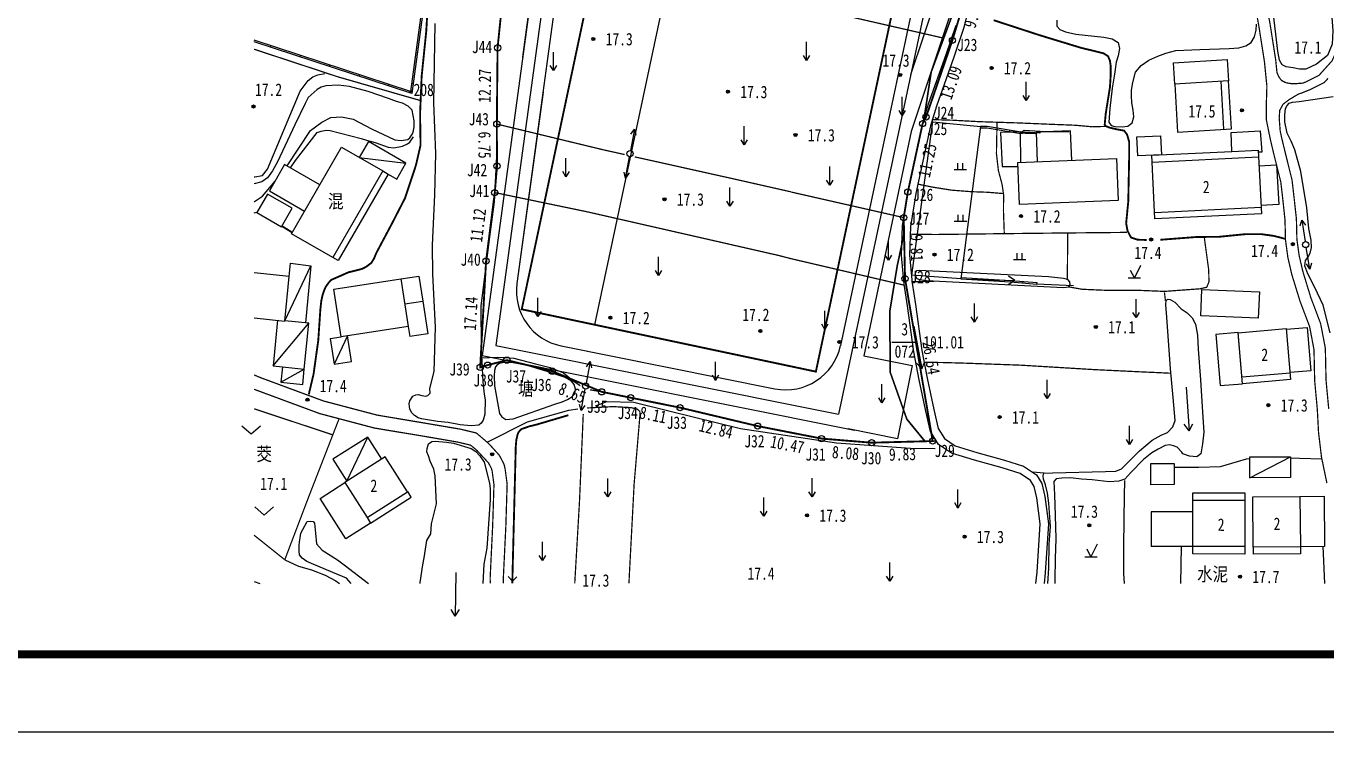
# Model space of a CAD drawing. Extents: x -21908402 to 2681150, y 103181 to 5079726.
# Drawn here: x 1464390 to 1481129, y 462887 to 471980 of the extents above; entities that cross this region are included whole.
import ezdxf
from ezdxf.enums import TextEntityAlignment as Align

# ---------------------------------------------------------------- set-up
doc = ezdxf.new("R2010")
doc.units = 0
doc.header["$LTSCALE"] = 1000
doc.linetypes.add('DOTE', pattern=[2.42, 2, -0.2, 0.02, -0.2])
for name, color, linetype in [('-图例', 7, 'Continuous'), ('222-框选面积', 6, 'Continuous'), ('DLJ', 5, 'Continuous'), ('JMD', 6, 'Continuous'), ('JZD', 1, 'Continuous'), ('JZP', 1, 'Continuous'), ('PUB_TITLE', 4, 'Continuous'), ('ZBTZ', 250, 'Continuous'), ('地形', 251, 'Continuous')]:
    doc.layers.add(name, color=color, linetype=linetype)
doc.styles.add('HZ', font='simhei.ttf', dxfattribs={"width": 0.8})
doc.styles.add('HZTXT', font='txt', dxfattribs={"width": 0.7, "height": 300, "bigfont": 'HZTXT'})
doc.styles.add('ROMANS', font='simsun.ttc', dxfattribs={"width": 0.8})
doc.linetypes.add('445', pattern='A,8,-0.5,[147,AAA.SHX,S=1,R=0,X=0,Y=0],-1.5', length=10)

# ---------------------------------------------------------------- blocks, each defined once
blk = doc.blocks.new('8310')
for radius in [0.25, 0.125]:
    blk.add_circle((0, 0), radius)
blk = doc.blocks.new('5123')
at = {"linetype": 'Continuous'}
for points in [[(4, 0), (0.5, 0)], [(3.09, 0.42), (4, 0), (3.09, -0.42)]]:
    blk.add_lwpolyline(points, dxfattribs=at)
blk = doc.blocks.new('513')
blk.add_circle((0, 0), 0.5)
blk = doc.blocks.new('9110')
for points in [[(0, 0), (0, 3)], [(0.5, 0.82), (0, 0), (-0.5, 0.82)]]:
    blk.add_lwpolyline(points)
blk = doc.blocks.new('6710')
at = {"linetype": 'Continuous'}
for points in [[(0, 0), (7, 0), (5.92, 0.69)], [(7, 0), (5.92, -0.69)]]:
    blk.add_lwpolyline(points, dxfattribs=at)
blk = doc.blocks.new('6311')
blk.add_lwpolyline([(-0.71, 0.71), (0, 0), (-0.71, -0.71)])
blk = doc.blocks.new('9130')
blk.add_lwpolyline([(1.5, 1.32), (0, 0), (-1.5, 1.32)])
blk = doc.blocks.new('9140')
at = {"linetype": 'Continuous'}
for points in [[(-1, 0), (1, 0)], [(1, 2), (0, 0), (-0.6, 1.2)]]:
    blk.add_lwpolyline(points, dxfattribs=at)
blk = doc.blocks.new('9120')
for p, q in [((-1, 0), (1, 0)), ((-0.4, 0), (-0.4, 1)), ((0.4, 0), (0.4, 1))]:
    blk.add_line(p, q)
blk = doc.blocks.new('5130')
blk.add_circle((0, 0), 0.5)
blk = doc.blocks.new('gc0000')
blk.add_point((0, 0))
blk = doc.blocks.new('1234')
at = {"layer": 'DLJ', "color": 250, "linetype": 'Continuous'}
blk.add_line((561247.61, 3365590.71, 17.38), (561251.73, 3365590.71, 17.38), dxfattribs=at)
at = {"layer": 'DLJ', "color": 250, "linetype": 'Continuous', "elevation": 17.38, "flags": 128}
blk.add_lwpolyline([(561185.56, 3365651.95), (561184.14, 3365638.1), (561184.02, 3365625.83), (561184.05, 3365619.08), (561183.68, 3365614.8), (561182.29, 3365603.77), (561181.34, 3365586.65), (561182.54, 3365587.02), (561185.63, 3365587.82), (561192.92, 3365586.05), (561200.91, 3365582.72), (561205.57, 3365581.77), (561213.52, 3365580.18), (561226.01, 3365577.2), (561236.28, 3365575.19), (561244.34, 3365574.53), (561252.9, 3365574.76), (561249.99, 3365578.34), (561247.31, 3365585.86), (561247.27, 3365595.71), (561248.43, 3365602.94), (561249.56, 3365608.27), (561249.51, 3365610.77), (561250.17, 3365614.89), (561252.54, 3365625.89), (561252.69, 3365626.16), (561253.93, 3365634.21), (561261.35, 3365654.26)], dxfattribs=at)
at = {"layer": 'DLJ', "color": 250, "linetype": 'Continuous', "elevation": 17.38}
for points in [[(561292.04, 3365687.7), (561279.81, 3365688.93), (561273.47, 3365688.69), (561268.71, 3365682.03), (561264.71, 3365671.89), (561261.35, 3365654.26), (561253.93, 3365634.21), (561252.69, 3365626.16), (561253.1, 3365626.95), (561257.35, 3365639.33), (561260.19, 3365648.8), (561267.92, 3365669.45), (561271.89, 3365680.87), (561273.79, 3365684.83), (561298.62, 3365679.32), (561302.98, 3365678.79), (561306.58, 3365678.33), (561309.56, 3365677.19), (561310.35, 3365680.43), (561301.81, 3365684.23)], [(561249.72, 3365600.96), (561249.56, 3365608.27), (561248.43, 3365602.94), (561247.27, 3365595.71), (561247.31, 3365585.86), (561249.99, 3365578.34), (561252.9, 3365574.76), (561254.17, 3365574.8)]]:
    blk.add_lwpolyline(points, close=True, dxfattribs=at)
at = {"layer": 'JMD', "color": 250, "linetype": 'Continuous'}
for p, q in [((561261.87, 3365625.42, 17.38), (561261.87, 3365625.17, 17.38)), ((561266.56, 3365624.82, 17.38), (561266.52, 3365624.57, 17.38)), ((561271.46, 3365624.63, 17.38), (561271.44, 3365624.38, 17.38)), ((561258.72, 3365600.9, 17.38), (561258.74, 3365601.15, 17.38)), ((561263.72, 3365600.6, 17.38), (561263.73, 3365600.85, 17.38)), ((561268.7, 3365600.25, 17.38), (561268.72, 3365600.5, 17.38)), ((561270.95, 3365600.05, 17.38), (561270.98, 3365600.3, 17.38))]:
    blk.add_line(p, q, dxfattribs=at)
at = {"layer": 'JMD', "color": 250, "linetype": 'Continuous', "elevation": 17.38, "flags": 128}
blk.add_lwpolyline([(561258.72, 3365600.9), (561250.84, 3365601.49), (561254.21, 3365626.17), (561261.87, 3365625.42)], close=True, dxfattribs=at)
for points in [[(561271.46, 3365624.63), (561268.9, 3365624.8), (561268.51, 3365624.54), (561268.08, 3365624.56), (561262.96, 3365625.43), (561261.87, 3365625.42)], [(561271.44, 3365624.38), (561268.97, 3365624.54), (561268.57, 3365624.29), (561268.06, 3365624.31), (561262.94, 3365625.18), (561261.87, 3365625.17)], [(561271.46, 3365624.63), (561276.15, 3365624.64)], [(561258.72, 3365600.9), (561266.69, 3365600.42), (561270.95, 3365600.05)], [(561258.74, 3365601.15), (561266.71, 3365600.67), (561270.98, 3365600.3)], [(561276.82, 3365599.8), (561270.95, 3365600.05)]]:
    blk.add_lwpolyline(points, dxfattribs=at)
at = {"layer": 'JMD', "color": 250, "linetype": '445', "elevation": 17.38, "flags": 128}
blk.add_lwpolyline([(561199.88, 3365580.46), (561201.75, 3365581.14), (561206.07, 3365581.06), (561211.93, 3365579.59), (561223.25, 3365576.83), (561238.7, 3365574.51), (561250.58, 3365573.63), (561254.58, 3365573.62)], dxfattribs=at)
at = {"layer": 'JZP', "color": 250, "linetype": 'Continuous'}
for centre in [(561184.14, 3365638.1, 17.38), (561257.35, 3365639.33, 17.38), (561184.02, 3365625.83, 17.38), (561252.54, 3365625.89, 17.38), (561253.1, 3365626.95, 17.38), (561184.05, 3365619.08, 17.38), (561183.68, 3365614.8, 17.38), (561250.17, 3365614.89, 17.38), (561249.51, 3365610.77, 17.38), (561182.29, 3365603.77, 17.38), (561249.72, 3365600.96, 17.38), (561185.63, 3365587.82, 17.38), (561181.34, 3365586.65, 17.38), (561182.54, 3365587.02, 17.38), (561192.92, 3365586.05, 17.38), (561200.91, 3365582.72, 17.38), (561205.57, 3365581.77, 17.38), (561213.52, 3365580.18, 17.38), (561226.01, 3365577.2, 17.38), (561236.28, 3365575.19, 17.38), (561244.34, 3365574.53, 17.38), (561254.17, 3365574.8, 17.38)]:
    blk.add_circle(centre, 0.5, dxfattribs=at)
at = {"layer": 'ZBTZ', "color": 250, "linetype": 'Continuous', "const_width": 0.1, "elevation": 17.38, "flags": 128}
blk.add_lwpolyline([(561253.1, 3365626.95), (561257.17, 3365638.73), (561260.19, 3365648.8), (561267.92, 3365669.45)], dxfattribs=at)
at = {"layer": '地形', "color": 250, "linetype": 'Continuous'}
for p, q in [((561147.61, 3365638.46, 17.38), (561147.54, 3365638.22, 17.38)), ((561147.61, 3365638.46, 17.38), (561147.54, 3365638.22, 17.38)), ((561152.37, 3365636.91, 17.38), (561152.29, 3365636.67, 17.38)), ((561152.37, 3365636.91, 17.38), (561152.29, 3365636.67, 17.38)), ((561170.98, 3365637.35, 17.38), (561171.23, 3365637.32, 17.38)), ((561170.98, 3365637.35, 17.38), (561171.23, 3365637.32, 17.38)), ((561157.12, 3365635.35, 17.38), (561157.04, 3365635.11, 17.38)), ((561157.12, 3365635.35, 17.38), (561157.04, 3365635.11, 17.38)), ((561161.87, 3365633.79, 17.38), (561161.79, 3365633.56, 17.38)), ((561161.87, 3365633.79, 17.38), (561161.79, 3365633.56, 17.38)), ((561166.62, 3365632.24, 17.38), (561166.55, 3365632, 17.38)), ((561166.62, 3365632.24, 17.38), (561166.55, 3365632, 17.38)), ((561170.3, 3365632.4, 17.38), (561170.55, 3365632.36, 17.38)), ((561170.3, 3365632.4, 17.38), (561170.55, 3365632.36, 17.38)), ((561166.51, 3365617.79, 17.38), (561158.48, 3365603.88, 17.38)), ((561165.66, 3365618.28, 17.38), (561166.51, 3365617.79, 17.38)), ((561158.48, 3365603.88, 17.38), (561157.62, 3365604.35, 17.38)), ((561163.71, 3365561.58, 17.38), (561170.25, 3365565.74, 17.38)), ((561170.25, 3365565.74, 17.38), (561169.67, 3365566.65, 17.38)), ((561163.13, 3365562.49, 17.38), (561163.71, 3365561.58, 17.38))]:
    blk.add_line(p, q, dxfattribs=at)
at = {"layer": '地形', "color": 250, "linetype": 'Continuous', "flags": 128}
for points, elevation in [([(561179.88, 3365577.22), (561178.1, 3365577.41), (561176.21, 3365577.78), (561174.48, 3365577.92), (561171.89, 3365578.39), (561171.37, 3365578.51), (561170.77, 3365578.91), (561170.32, 3365579.32), (561170.04, 3365579.92), (561169.91, 3365580.77), (561170.01, 3365581.27), (561170.5, 3365582.01), (561170.96, 3365582.26), (561171.37, 3365582.31), (561171.94, 3365582.13), (561171.94, 3365582.13), (561172.59, 3365582.02), (561172.93, 3365582.11), (561173.28, 3365582.48), (561173.26, 3365583.23), (561173.96, 3365585.98), (561174.14, 3365593.15), (561173.73, 3365601.68), (561173.73, 3365601.68), (561173.64, 3365606.32), (561174.05, 3365614.46), (561174.22, 3365621.09), (561173.9, 3365629.23), (561174.12, 3365642.04)], 17.38), ([(561185.25, 3365649.13), (561184.14, 3365638.1), (561184.06, 3365628.36), (561183.95, 3365620.61), (561183.61, 3365613.31), (561182.84, 3365607.66), (561181.47, 3365596.59), (561181.5, 3365589.72), (561181.78, 3365584.31), (561181.97, 3365582.32), (561182.15, 3365581.45), (561182.07, 3365579.13), (561181.8, 3365578.15), (561181.5, 3365577.65), (561181.11, 3365577.37), (561179.88, 3365577.22)], 17.38), ([(561318.26, 3365645.21), (561318.56, 3365640.84), (561318.46, 3365638.68), (561317.73, 3365636.85), (561315.94, 3365635.47), (561314.21, 3365634.68), (561313.2, 3365634.65), (561312.21, 3365634.87), (561311.07, 3365635.04), (561310.4, 3365635.39), (561310, 3365636.12), (561309.73, 3365637.55), (561308.91, 3365644.38)], 17.38), ([(561144.95, 3365705.1), (561176.31, 3365674.68), (561170.33, 3365630.76), (561144.95, 3365639.07)], 17.38), ([(561144.95, 3365705.1), (561176.31, 3365674.68), (561170.33, 3365630.76), (561144.95, 3365639.07)], 17.38), ([(561144.95, 3365704.75), (561176.04, 3365674.59), (561170.13, 3365631.09), (561144.95, 3365639.33)], 17.38), ([(561274.14, 3365642.58), (561274.15, 3365641.57), (561274.62, 3365641.04), (561275.57, 3365640.69), (561277.23, 3365640.33), (561281.72, 3365639.8), (561283.05, 3365639.55), (561284.05, 3365638.94), (561284.22, 3365637.97), (561284.05, 3365636.83), (561283.72, 3365635.77), (561283.41, 3365633.88), (561283.04, 3365631.59), (561282.69, 3365628.35), (561282.53, 3365626.14), (561282.91, 3365625.61), (561283.51, 3365625.42), (561284.65, 3365625.38), (561285.56, 3365625.5), (561286.3, 3365626.04), (561286.57, 3365627.02), (561286.46, 3365628.09), (561286.24, 3365629.23), (561286.18, 3365630.41), (561286.19, 3365631.29), (561286.36, 3365632.51), (561286.8, 3365634.17), (561287.75, 3365635.27), (561288.96, 3365636.12), (561290.42, 3365636.75), (561291.7, 3365637.27), (561293.32, 3365637.67), (561297.15, 3365637.85), (561301.88, 3365638), (561303.42, 3365638.13), (561304.57, 3365638.43), (561305.43, 3365638.96), (561305.96, 3365639.87), (561306.26, 3365640.93), (561306.28, 3365641.94)], 17.38), ([(561270.79, 3365551.88), (561270.99, 3365553.68), (561271.48, 3365561.44), (561270.91, 3365565.64), (561270.51, 3365567.48), (561269.93, 3365568.42), (561268.23, 3365569.56), (561265.38, 3365570.47), (561260.91, 3365571.7), (561257.2, 3365572.82), (561255.08, 3365574.26), (561253.82, 3365576.31), (561253.09, 3365579.61), (561251.98, 3365584.66), (561251.12, 3365589.17), (561250.1, 3365596.59), (561249.57, 3365600.03), (561249.13, 3365604.66), (561249.3, 3365609.45), (561250.17, 3365614.89), (561251.31, 3365620.11), (561252.54, 3365625.89), (561253.52, 3365629.11), (561256.36, 3365637.02), (561257.94, 3365641.77)], 17.38), ([(561259.58, 3365642.93), (561259.2, 3365641.4), (561257.6, 3365636.59), (561254.76, 3365628.7), (561253.81, 3365625.56), (561252.59, 3365619.83), (561251.45, 3365614.65), (561250.6, 3365609.33), (561250.44, 3365604.7), (561250.87, 3365600.19), (561251.4, 3365596.78), (561252.41, 3365589.38), (561253.26, 3365584.92), (561254.37, 3365579.89), (561255.05, 3365576.81), (561256.05, 3365575.19), (561257.77, 3365574.02), (561261.27, 3365572.96), (561265.75, 3365571.73), (561268.81, 3365570.75), (561270.89, 3365569.34), (561271.73, 3365567.98), (561272.2, 3365565.87), (561272.79, 3365561.49), (561272.29, 3365553.56), (561272.11, 3365551.88)], 17.38), ([(561293.13, 3365632.28), (561292.92, 3365635.71), (561301.57, 3365636.24), (561301.77, 3365632.81)], 17.38), ([(561144.95, 3365617.35), (561145.06, 3365617.31), (561146.33, 3365617.55), (561147.13, 3365618.55), (561152.38, 3365631.11), (561153.63, 3365632.86), (561154.39, 3365633.46), (561155.22, 3365633.74), (561156.34, 3365633.98)], 34.44), ([(561150.27, 3365619.1), (561154.05, 3365624.82), (561155.87, 3365626.16), (561157.32, 3365626.9), (561159.02, 3365626.99), (561160.92, 3365626.64), (561163.85, 3365625.08), (561167.59, 3365623.29), (561168.62, 3365623.2), (561169.68, 3365623.36), (561170.02, 3365623.62), (561170.46, 3365624.24), (561170.59, 3365624.76), (561170.69, 3365625.43), (561170.71, 3365626.35), (561170.37, 3365628.08), (561169.75, 3365628.69), (561168.82, 3365629.2), (561167.89, 3365629.46), (561166.6, 3365629.95), (561163.33, 3365631.08), (561160.29, 3365631.89), (561158.49, 3365632.08), (561156.5, 3365631.99), (561155.75, 3365631.78), (561155.12, 3365631.38), (561153.64, 3365630.13), (561153.17, 3365629.15), (561151.52, 3365625.7), (561148.74, 3365619.73), (561147.93, 3365618.3), (561147.12, 3365617.16), (561146.18, 3365616.52), (561144.95, 3365616.21), (561144.95, 3365616.21)], 17.38), ([(561301.77, 3365632.81), (561293.12, 3365632.28), (561293.59, 3365624.54), (561302.25, 3365625.07)], 17.38), ([(561301.05, 3365625), (561300.58, 3365632.74)], 17.38), ([(561302.25, 3365625.07), (561301.77, 3365632.81)], 17.38), ([(561318.17, 3365592.24), (561317.01, 3365596.65), (561315.69, 3365599.53), (561314.55, 3365601.7), (561314.05, 3365603.03), (561314.19, 3365603.84), (561314.54, 3365604.35), (561314.94, 3365605.02), (561315.16, 3365605.96), (561315.09, 3365607.13), (561314.73, 3365609.03), (561314.38, 3365612.34), (561313.42, 3365618.18), (561312.46, 3365621.67), (561311.85, 3365623.09), (561311.24, 3365624.37), (561310.83, 3365626.2), (561310.87, 3365627.29), (561310.96, 3365628.33), (561311.2, 3365628.82), (561311.52, 3365629.18), (561312.09, 3365629.33), (561313.18, 3365629.47), (561318.63, 3365630.28)], 17.38), ([(561150.83, 3365618.79), (561151.64, 3365619.99), (561155.11, 3365624.46), (561155.74, 3365624.69), (561156.56, 3365624.85), (561157.18, 3365624.82), (561162.18, 3365623.5), (561163.04, 3365623.22), (561164.43, 3365622.85), (561166.53, 3365622.1), (561167.42, 3365621.99), (561168.84, 3365622.26), (561169.63, 3365622.66), (561170.02, 3365622.94), (561170.61, 3365623.79)], 17.38), ([(561268.37, 3365619.65), (561268.31, 3365624.6), (561265.11, 3365624.48), (561265.38, 3365618.99), (561267.91, 3365618.99)], 17.38), ([(561276.54, 3365619.99), (561276.34, 3365624.74), (561270.81, 3365624.52), (561271, 3365619.76)], 17.38), ([(561302.32, 3365621.43), (561302.22, 3365624.45), (561306.9, 3365624.73), (561307.12, 3365621.33), (561306.6, 3365621.33)], 17.38), ([(561167.92, 3365616.97), (561169.39, 3365619.53), (561163.35, 3365623.01), (561161.88, 3365620.46)], 17.38), ([(561302.32, 3365621.43), (561306.58, 3365621.63)], 17.38), ([(561306.58, 3365621.63), (561307.07, 3365611.39)], 17.38), ([(561161.88, 3365620.46), (561169.39, 3365619.53)], 17.38), ([(561289.45, 3365620.81), (561302.32, 3365621.43)], 17.38), ([(561289.94, 3365610.57), (561289.45, 3365620.81)], 17.38), ([(561289.5, 3365619.71), (561306.63, 3365620.53)], 17.38), ([(561155.54, 3365616.07), (561149.87, 3365619.34), (561147.42, 3365615.09), (561153.09, 3365611.82)], 17.38), ([(561166.51, 3365617.79), (561167.92, 3365616.97)], 17.38), ([(561306.7, 3365619.11), (561309.52, 3365619.24), (561309.88, 3365612.86), (561307.01, 3365612.72)], 17.38), ([(561144.95, 3365613.33), (561145.04, 3365613.38), (561146.28, 3365614.23), (561148.32, 3365616.65)], 17.38), ([(561144.95, 3365611.55), (561145.32, 3365611.63)], 17.38), ([(561307.03, 3365612.39), (561289.9, 3365611.56)], 17.38), ([(561307.07, 3365611.39), (561289.94, 3365610.57)], 17.38), ([(561149.9, 3365594.16), (561154.06, 3365603.02)], 17.38), ([(561150.62, 3365601.31), (561150.83, 3365603.42)], 17.38), ([(561150.83, 3365603.42), (561154.06, 3365603.02), (561153.21, 3365593.83)], 17.38), ([(561144.95, 3365594.62), (561149.9, 3365594.12), (561150.62, 3365601.31), (561144.95, 3365601.88)], 17.38), ([(561168.59, 3365600.91), (561171.47, 3365601.35), (561172.12, 3365597.32)], 17.38), ([(561169.2, 3365596.88), (561172.12, 3365597.32), (561172.92, 3365592.06), (561170, 3365591.62)], 17.38), ([(561272.7, 3365551.88), (561272.84, 3365554.33), (561272.94, 3365558.18), (561273.13, 3365561.04), (561272.85, 3365564.81), (561272.66, 3365566.43), (561272.34, 3365567.76), (561271.99, 3365568.68), (561271.94, 3365569.22), (561272.08, 3365569.64), (561273.43, 3365569.7), (561281.99, 3365569.87), (561283.66, 3365569.92), (561284.55, 3365570.3), (561286.34, 3365572.1), (561287.47, 3365573.23), (561289.5, 3365574.92), (561290.94, 3365575.75), (561291.96, 3365576.16), (561292.83, 3365577.08), (561293.18, 3365578.09), (561292.88, 3365581.82), (561292.47, 3365586.42), (561291.85, 3365594.73), (561291.72, 3365596.71), (561291.73, 3365597.46), (561292.05, 3365597.64), (561292.41, 3365597.58), (561293.13, 3365597.13), (561294.16, 3365596.08), (561295.11, 3365595.44), (561295.91, 3365594.65), (561296.49, 3365593.6), (561296.81, 3365591.83), (561296.91, 3365589.61), (561297.26, 3365584.67), (561297.6, 3365579.44), (561297.82, 3365576.21), (561297.59, 3365574.34), (561297.33, 3365572.73), (561296.7, 3365572.27), (561295.48, 3365572.34), (561294.42, 3365572.72), (561294.26, 3365572.98), (561293.51, 3365573.79), (561292.94, 3365574.04), (561292.3, 3365574.18), (561291.57, 3365574.06), (561290.47, 3365573.5), (561289.42, 3365572.89), (561288.1, 3365571.81), (561286.07, 3365569.73), (561285.12, 3365568.68), (561284.13, 3365568.33), (561282.57, 3365568.25), (561279.82, 3365568.57), (561278.13, 3365568.64), (561276.36, 3365568.85), (561274.93, 3365568.84), (561274.07, 3365568.7), (561273.67, 3365568.29), (561273.75, 3365566.13), (561273.91, 3365562.8), (561273.97, 3365559.08), (561273.9, 3365555.83), (561273.83, 3365552.48), (561273.85, 3365551.88)], 17.38), ([(561148.74, 3365594.24), (561148.02, 3365586.88), (561153.02, 3365586.39), (561153.75, 3365593.78), (561149.9, 3365594.16)], 17.38), ([(561148.02, 3365586.88), (561153.75, 3365593.78)], 17.38), ([(561169.75, 3365593.24), (561170, 3365591.62)], 17.38), ([(561304.06, 3365584.03), (561303.36, 3365592.22), (561311.08, 3365592.89), (561311.78, 3365584.7)], 17.38), ([(561311.08, 3365592.81), (561314.42, 3365593.1), (561315.02, 3365586.1), (561311.68, 3365585.82)], 17.38), ([(561157.19, 3365591.33), (561157.82, 3365587.19), (561160.63, 3365587.62), (561160, 3365591.76)], 17.38), ([(561157.19, 3365591.33), (561158.95, 3365591.6)], 17.38), ([(561160, 3365591.76), (561157.82, 3365587.19)], 17.38), ([(561181.66, 3365588.19), (561184.08, 3365588.3), (561185.4, 3365588.26), (561186.74, 3365588.15), (561190.26, 3365587.21), (561191.55, 3365586.91), (561192.58, 3365586.63), (561193.68, 3365586.23), (561194.73, 3365585.76), (561196.25, 3365584.54), (561197.27, 3365583.85), (561197.45, 3365583.76)], 34.8), ([(561149.5, 3365586.73), (561149.26, 3365584.26), (561152.78, 3365583.91), (561153.02, 3365586.39)], 17.38), ([(561149.26, 3365584.26), (561153.02, 3365586.39)], 17.38), ([(561303.97, 3365585.12), (561311.69, 3365585.78)], 17.38), ([(561311.78, 3365584.69), (561311.78, 3365584.69), (561304.06, 3365584.03)], 17.38), ([(561182.48, 3365574.64), (561188.95, 3365577.91), (561195.63, 3365579.79), (561197.07, 3365579.96)], 34.71), ([(561165.5, 3365571.87), (561163.24, 3365575.43), (561157.64, 3365571.86), (561159.9, 3365568.31)], 17.38), ([(561159.9, 3365568.31), (561163.24, 3365575.43)], 17.38), ([(561171.67, 3365551.88), (561171.7, 3365552.01), (561172.12, 3365554.88), (561172.3, 3365555.99), (561172.75, 3365558.79), (561173.41, 3365559.84), (561173.5, 3365561.47), (561174.29, 3365564.67), (561174.11, 3365569.19), (561173.86, 3365570.25), (561173.28, 3365571.55), (561173, 3365572.4), (561172.77, 3365573.07), (561172.8, 3365573.6), (561173.03, 3365574.32), (561173.56, 3365574.74), (561174.12, 3365574.76), (561175.91, 3365574.61), (561177.06, 3365574.43), (561179.91, 3365573.6), (561180.65, 3365573.11), (561181.31, 3365572.43), (561181.99, 3365571.39), (561182.86, 3365568.01), (561182.97, 3365567.12), (561182.97, 3365565.4), (561182.41, 3365557.55), (561181.94, 3365554.97), (561181.77, 3365551.88)], 17.38), ([(561293.03, 3365570.58), (561297.01, 3365570.61), (561300.47, 3365570.69), (561303.24, 3365571.49), (561304.67, 3365571.91), (561305.21, 3365571.99)], 17.38), ([(561305.22, 3365568.89), (561311.76, 3365572.26)], 17.38), ([(561311.76, 3365572.07), (561313.2, 3365572.05), (561316.81, 3365571.92)], 17.38), ([(561270.22, 3365569.85), (561272.12, 3365569.67)], 17.38), ([(561163.71, 3365561.58), (561159.73, 3365559.04), (561155.57, 3365565.52), (561159.57, 3365568.1)], 17.38), ([(561285.02, 3365568.45), (561284.98, 3365565.91), (561284.93, 3365562.24), (561284.9, 3365557.77), (561284.87, 3365553.45), (561284.97, 3365551.88)], 17.38), ([(561296.04, 3365556.61), (561296.05, 3365566.46)], 17.38), ([(561296.04, 3365565.26), (561304.4, 3365565.25)], 17.38), ([(561296.05, 3365566.46), (561304.41, 3365566.45)], 17.38), ([(561304.41, 3365566.45), (561304.4, 3365556.6)], 17.38), ([(561313.28, 3365565.88), (561317.16, 3365565.91), (561317.22, 3365557.79), (561313.35, 3365557.76)], 17.38), ([(561284.95, 3365563.42), (561284.9, 3365563.42)], 17.38), ([(561296.04, 3365563.41), (561289.34, 3365563.41)], 17.38), ([(561289.34, 3365563.41), (561289.34, 3365557.81)], 17.38), ([(561160.56, 3365551.88), (561159.8, 3365552.72), (561157.6, 3365553.61), (561154.21, 3365555.08), (561153.45, 3365555.42), (561152.67, 3365555.94), (561152.24, 3365556.45), (561152.2, 3365557.05), (561152.21, 3365557.91), (561152.24, 3365558.58), (561152.35, 3365559.23), (561152.48, 3365559.95), (561152.8, 3365560.54), (561153.51, 3365561.86), (561154.04, 3365561.92), (561154.47, 3365561.82), (561154.69, 3365561.58), (561154.81, 3365559.94), (561155, 3365558.23), (561155.92, 3365557.21), (561158.38, 3365555.69), (561159.47, 3365554.89), (561163.34, 3365551.88)], 17.38), ([(561304.4, 3365557.8), (561289.34, 3365557.81)], 17.38), ([(561294.09, 3365551.88), (561294.21, 3365557.81)], 17.38), ([(561304.4, 3365556.6), (561296.04, 3365556.61)], 17.38), ([(561313.35, 3365557.76), (561313.36, 3365556.64), (561305.79, 3365556.58), (561305.78, 3365557.7)], 17.38), ([(561316.97, 3365557.88), (561317.23, 3365551.88)], 17.38), ([(561149.89, 3365555.68), (561152.11, 3365554.67), (561154.19, 3365554.07), (561156.41, 3365553.21), (561158.09, 3365552.29), (561158.7, 3365551.88)], 17.38), ([(561144.95, 3365552.18), (561145.88, 3365551.88)], 17.38)]:
    blk.add_lwpolyline(points, dxfattribs=dict(at, elevation=elevation))
for points, const_width, elevation in [([(561319.79, 3365643.59), (561319.66, 3365641.34), (561319.2, 3365637.67), (561318.44, 3365636), (561316.33, 3365633.66), (561314.29, 3365632.64), (561313.74, 3365632.42), (561312.66, 3365632.34), (561311.82, 3365632.35), (561311.07, 3365632.47)], 0.2, 17.38), ([(561263.99, 3365642.55), (561271.47, 3365640.11), (561278, 3365638.12), (561281.68, 3365637.22), (561282.4, 3365636.74), (561282.7, 3365636.03), (561282.82, 3365635.17), (561282.82, 3365633.69), (561282.7, 3365631.77), (561282.01, 3365627.43), (561281.86, 3365625.75), (561282.01, 3365625.51), (561282.69, 3365625.24), (561283.77, 3365624.99), (561284.97, 3365624.77), (561285.45, 3365624.16), (561285.8, 3365622.96), (561285.8, 3365620.83), (561285.65, 3365613.37), (561285.31, 3365609.86), (561285.53, 3365608.64), (561286.09, 3365607.56), (561287.15, 3365607.21), (561288.6, 3365607.17)], 0.3, 17.38), ([(561317.62, 3365568.01), (561316.75, 3365572.19), (561316.27, 3365576.21), (561316.08, 3365579.85), (561315.65, 3365584.49), (561315.54, 3365589.52), (561314.84, 3365593.21), (561313.3, 3365597.29), (561311.96, 3365601.64), (561311.34, 3365604.34), (561310.96, 3365607.13), (561310.87, 3365610.43), (561310.54, 3365613.56), (561310.2, 3365616.48), (561309.09, 3365620.94), (561308.52, 3365623.33), (561307.89, 3365626.43), (561307.87, 3365629.03), (561307.96, 3365631.94), (561307.56, 3365635.91), (561306.66, 3365641.64), (561305.8, 3365646.38)], 0.2, 17.38), ([(561311.07, 3365632.47), (561310.32, 3365632.84), (561309.89, 3365633.42), (561309.58, 3365634.12), (561309.38, 3365636.14), (561308.47, 3365641.95), (561307.58, 3365646.85), (561306.38, 3365650.33), (561304.41, 3365653.29), (561301.74, 3365655.93), (561299.84, 3365657.49), (561298.32, 3365658.6)], 0.2, 17.38), ([(561153.75, 3365582.3), (561154.52, 3365585.55), (561155.28, 3365590.99), (561155.62, 3365596.01), (561155.78, 3365597.44), (561155.98, 3365598.31), (561156.23, 3365599.05), (561156.48, 3365599.62), (561156.97, 3365600.31), (561157.41, 3365600.76), (561160.16, 3365601.97), (561161.58, 3365602.31), (561162.43, 3365602.56), (561163.05, 3365602.89), (561163.81, 3365603.46), (561164.25, 3365604.17), (561164.6, 3365605.03), (561167.21, 3365609.94), (561169.25, 3365613.92), (561171, 3365619.2), (561171.74, 3365622.41), (561171.67, 3365627.55), (561171.92, 3365633.52), (561172.66, 3365640.76), (561173.03, 3365647.09)], 0.3, 17.38), ([(561231.84, 3365645.18), (561255.95, 3365639.66)], 0.2, 34.78), ([(561171.75, 3365629.61), (561158.45, 3365633.43), (561144.95, 3365637.88)], 0.2, 34.76), ([(561317.82, 3365633.21), (561317.2, 3365632.52), (561314.87, 3365631.36), (561313.48, 3365630.8), (561313.06, 3365630.67), (561311.59, 3365629.8), (561310.57, 3365629.03), (561310.03, 3365628.05), (561309.94, 3365626.81), (561310.1, 3365624.74), (561310.31, 3365623.72), (561310.88, 3365621.37), (561312.01, 3365616.81), (561312.36, 3365613.76), (561312.71, 3365610.56), (561312.79, 3365607.28), (561313.15, 3365604.67), (561313.74, 3365602.12), (561315.03, 3365597.89), (561316.61, 3365593.7), (561317.37, 3365589.72), (561317.48, 3365584.59), (561317.91, 3365579.98)], 0.2, 17.38), ([(561184.02, 3365625.83), (561201.35, 3365621.64), (561204.6, 3365620.92)], 0.2, 34.8), ([(561254.11, 3365626.55), (561257.38, 3365626.45), (561261.77, 3365626.21), (561267.78, 3365626.02), (561273.03, 3365625.8), (561277.13, 3365625.64), (561279.89, 3365625.39), (561282.14, 3365625.46)], 0.2, 34.65), ([(561264.53, 3365626.12), (561264.43, 3365621.1), (561264.74, 3365618.37), (561265.35, 3365616.07), (561265.59, 3365614.38), (561265.56, 3365611.93), (561265.69, 3365608.26)], 0.2, 34.81), ([(561270.81, 3365624.35), (561268.31, 3365624.43)], 0.3, 17.38), ([(561206.22, 3365620.55), (561222.15, 3365617), (561231.43, 3365614.9)], 0.2, 34.8), ([(561251.79, 3365616.16), (561254.01, 3365615.7), (561257.2, 3365615.19), (561260.45, 3365614.94), (561263.02, 3365614.85), (561265.52, 3365614.64)], 0.2, 34.49), ([(561231.28, 3365604.18), (561229.35, 3365604.68), (561198.67, 3365611.68), (561183.68, 3365614.8)], 0.2, 34.8), ([(561231.43, 3365614.88), (561249.51, 3365610.77)], 0.2, 34.8), ([(561149.42, 3365609.41), (561151.09, 3365608.37)], 0.3, 17.38), ([(561285.46, 3365608.39), (561273.13, 3365608.27), (561263.53, 3365608.16), (561254.58, 3365608.05), (561250.56, 3365608.1)], 0.2, 34.81), ([(561275.91, 3365608.23), (561275.84, 3365601.05), (561275.71, 3365600.77)], 0.2, 34.61), ([(561276.04, 3365599.62), (561278.23, 3365599.23), (561281.72, 3365599.08), (561287.52, 3365599.05), (561291.49, 3365598.89), (561297.22, 3365599.31), (561298.29, 3365599.56), (561298.64, 3365600.46), (561298.59, 3365602.39), (561297.9, 3365607.47)], 0.2, 34.69), ([(561290.82, 3365607.2), (561296.67, 3365607.65), (561300.24, 3365607.68), (561304.48, 3365608.1), (561307.03, 3365608.11), (561309.05, 3365607.83), (561311, 3365607.33)], 0.3, 17.38), ([(561249.59, 3365599.89), (561231.28, 3365604.18)], 0.2, 34.8), ([(561254.91, 3365600.54), (561250.84, 3365600.45)], 0.2, 34.89), ([(561291.47, 3365598.74), (561291.63, 3365597.38)], 0.2, 35.01), ([(561252.78, 3365587.48), (561255.61, 3365587.44), (561259.19, 3365587.34), (561268.37, 3365587.01), (561280.09, 3365586.3), (561287.55, 3365585.94), (561290.9, 3365585.79), (561292.53, 3365585.71)], 0.2, 34.81), ([(561144.95, 3365585.44), (561145.99, 3365585), (561156.14, 3365581.24), (561164.75, 3365578.97), (561172.73, 3365577.63), (561178.19, 3365576.7), (561180.73, 3365576.09), (561182.7, 3365574.4)], 0.2, 17.38), ([(561180.74, 3365573.37), (561179.77, 3365574.14), (561177.76, 3365574.62), (561172.38, 3365575.55), (561164.31, 3365576.89), (561155.5, 3365579.22), (561145.22, 3365583.03), (561144.95, 3365583.14)], 0.2, 17.38), ([(561199.01, 3365583.06), (561199.06, 3365583.04), (561200.91, 3365582.72), (561205.57, 3365581.77), (561213.52, 3365580.18), (561226.01, 3365577.2), (561230.91, 3365576.24)], 0.2, 34.8), ([(561157.62, 3365575.79), (561144.95, 3365579.99)], 0.2, 34.78), ([(561198.56, 3365580.12), (561202.74, 3365580.34), (561205.59, 3365580.18), (561206.6, 3365579.95), (561207.03, 3365579.58), (561207.07, 3365579.13), (561206.12, 3365567.91), (561205.28, 3365551.88)], 0.2, 34.71), ([(561158.63, 3365578.39), (561153.77, 3365565.89), (561149.89, 3365555.68)], 0.2, 34.78), ([(561195.54, 3365578.96), (561190.43, 3365577.45), (561189.27, 3365577.17), (561188.6, 3365576.94), (561187.95, 3365576.71), (561187.51, 3365576.21), (561187.36, 3365575.85), (561187.16, 3365574.97), (561187.07, 3365573.96), (561186.96, 3365569.55), (561186.66, 3365557.86), (561186.51, 3365551.88)], 0.3, 17.38), ([(561196.56, 3365551.88), (561197.33, 3365565.15), (561197.93, 3365579.15)], 0.2, 34.66), ([(561230.91, 3365576.24), (561236.28, 3365575.19), (561244.34, 3365574.53), (561254.74, 3365574.81)], 0.2, 34.8), ([(561182.96, 3365551.88), (561182.95, 3365552.86), (561183.35, 3365561.15), (561183.56, 3365567.77), (561183.27, 3365569.93), (561183.16, 3365570.36), (561182.68, 3365571.28), (561180.74, 3365573.37)], 0.2, 17.38), ([(561182.7, 3365574.4), (561184.42, 3365572.51), (561185.15, 3365571.13), (561185.35, 3365570.34), (561185.68, 3365567.88), (561185.47, 3365561.07), (561185.07, 3365552.79), (561185.06, 3365551.88)], 0.2, 17.38), ([(561144.95, 3365559.64), (561149.89, 3365555.68)], 0.2, 34.78)]:
    blk.add_lwpolyline(points, dxfattribs=dict(at, const_width=const_width, elevation=elevation))
at = {"layer": '地形', "color": 250, "linetype": 'Continuous', "const_width": 0.2, "elevation": 34.47, "flags": 128}
blk.add_lwpolyline([(561170.03, 3365631.09, 1), (561170.23, 3365631.09, 1)], format="xyb", close=True, dxfattribs=at)
at = {"layer": '地形', "color": 250, "linetype": 'Continuous', "elevation": 17.38, "flags": 128}
for points in [[(561287.17, 3365620.7), (561287.03, 3365623.77), (561290.84, 3365623.96), (561290.99, 3365620.88)], [(561157.62, 3365604.35), (561150.98, 3365608.18), (561159.02, 3365622.11), (561165.66, 3365618.28)], [(561268.16, 3365612.89), (561267.88, 3365619.63), (561283.74, 3365620.28), (561284.02, 3365613.54)], [(561149.36, 3365609.31), (561151.08, 3365612.29), (561147.12, 3365614.57), (561145.4, 3365611.59)], [(561168.59, 3365600.91), (561169.75, 3365593.24), (561158.95, 3365591.6), (561157.79, 3365599.27)], [(561272.83, 3365601.25), (561251.98, 3365602.26), (561251.59, 3365602.21), (561251.35, 3365601.83), (561251.4, 3365601.33), (561251.63, 3365600.94), (561252.07, 3365600.8), (561253.18, 3365600.63), (561275.25, 3365599.53), (561276.08, 3365599.62), (561276.29, 3365599.93), (561276.27, 3365600.42), (561275.92, 3365600.82), (561275.24, 3365600.96)], [(561306.76, 3365598.82), (561306.58, 3365594.58), (561297.32, 3365594.98), (561297.51, 3365599.22)], [(561303.36, 3365592.25), (561299.75, 3365591.94), (561300.45, 3365583.72), (561304.06, 3365584.03)], [(561189.19, 3365586.9), (561186.36, 3365587.42), (561185.4, 3365587.46), (561184.95, 3365587.37), (561184.46, 3365587.26), (561184.01, 3365587.02), (561183.81, 3365586.74), (561183.63, 3365586.14), (561183.6, 3365585.27), (561183.67, 3365583.71), (561184.45, 3365579.24), (561184.81, 3365578.7), (561185.47, 3365578.29), (561186.67, 3365578.37), (561193.38, 3365580.75), (561194.54, 3365581.12), (561195.41, 3365581.47), (561196.11, 3365581.91), (561196.57, 3365582.41), (561196.7, 3365583.15), (561196.45, 3365583.88), (561196.02, 3365584.41), (561195.02, 3365585), (561192.13, 3365585.98), (561190.65, 3365586.4)], [(561166.06, 3365572.23), (561159.57, 3365568.1), (561163.13, 3365562.49), (561169.63, 3365566.63)], [(561311.76, 3365572.26), (561311.77, 3365568.9), (561305.22, 3365568.89), (561305.21, 3365572.24)], [(561289.28, 3365567.77), (561289.26, 3365571.18), (561293.03, 3365571.2), (561293.05, 3365567.79)], [(561305.77, 3365557.7), (561305.71, 3365565.82), (561313.28, 3365565.88), (561313.35, 3365557.76)]]:
    blk.add_lwpolyline(points, close=True, dxfattribs=at)
at = {"layer": '地形', "color": 250, "linetype": 'Continuous'}
blk.add_point((561170.13, 3365631.09, 17.38), dxfattribs=at)
at = {"layer": 'JZD', "color": 250, "linetype": 'Continuous'}
for p in [(561257.35, 3365639.33, 17.38), (561184.14, 3365638.1, 17.38), (561184.02, 3365625.83, 17.38), (561252.54, 3365625.89, 17.38), (561253.1, 3365626.95, 17.38), (561184.05, 3365619.08, 17.38), (561183.68, 3365614.8, 17.38), (561250.17, 3365614.89, 17.38), (561249.51, 3365610.77, 17.38), (561182.29, 3365603.77, 17.38), (561249.72, 3365600.96, 17.38), (561181.34, 3365586.65, 17.38), (561182.54, 3365587.02, 17.38), (561185.63, 3365587.82, 17.38), (561192.92, 3365586.05, 17.38), (561200.91, 3365582.72, 17.38), (561205.57, 3365581.77, 17.38), (561213.52, 3365580.18, 17.38), (561226.01, 3365577.2, 17.38), (561236.28, 3365575.19, 17.38), (561244.34, 3365574.53, 17.38), (561254.17, 3365574.8, 17.38)]:
    blk.add_blockref('gc0000', p, dxfattribs=at)
at = {"layer": '地形', "color": 250, "linetype": 'Continuous'}
for name, p in [('8310', (561199.55, 3365639.54, 17.38)), ('9110', (561233.86, 3365636.05, 17.38)), ('9110', (561193.12, 3365634.43, 17.38)), ('8310', (561263.65, 3365634.87, 17.38)), ('8310', (561248.94, 3365633.73, 17.38)), ('9110', (561269.22, 3365629.61, 17.38)), ('8310', (561221.22, 3365631.04, 17.38)), ('9110', (561249.26, 3365627.22, 17.38)), ('8310', (561144.85, 3365628.66, 17.38)), ('8310', (561303.94, 3365628.03, 17.38)), ('9110', (561223.82, 3365622.48, 17.38)), ('8310', (561232.09, 3365624.07, 17.38)), ('513', (561205.46, 3365621.07, 17.38)), ('9110', (561195.15, 3365617.35, 17.38)), ('9120', (561258.61, 3365618.53, 17.38)), ('9110', (561237.59, 3365616, 17.38)), ('9110', (561221.54, 3365612.62, 17.38)), ('8310', (561211.01, 3365613.72, 17.38)), ('9120', (561258.65, 3365610.19, 17.38)), ('8310', (561268.4, 3365611.01, 17.38)), ('9110', (561247.04, 3365603.92, 17.38)), ('8310', (561289.34, 3365607.24, 17.38)), ('5130', (561314.21, 3365606.43, 17.38)), ('513', (561314.21, 3365606.43, 17.38)), ('8310', (561254.46, 3365604.82, 17.38)), ('9120', (561268.18, 3365604.02, 17.38)), ('8310', (561312.13, 3365606.49, 17.38)), ('9110', (561210.04, 3365601.44, 17.38)), ('9140', (561286.63, 3365601.07, 17.38)), ('9110', (561190.64, 3365594.85, 17.38)), ('9110', (561260.89, 3365593.96, 17.38)), ('9110', (561286.91, 3365594.66, 17.38)), ('8310', (561202.29, 3365594.65, 17.38)), ('9110', (561236.82, 3365592.78, 17.38)), ('8310', (561226.44, 3365592.5, 17.38)), ('8310', (561280.43, 3365593.16, 17.38)), ('8310', (561239.16, 3365590.74, 17.38)), ('9110', (561219.22, 3365584.56, 17.38)), ('513', (561198.31, 3365583.64, 17.38)), ('9110', (561245.98, 3365580.94, 17.38)), ('9110', (561272.6, 3365581.64, 17.38)), ('8310', (561153.55, 3365581.45, 17.38)), ('8310', (561308.19, 3365580.57, 17.38)), ('8310', (561264.95, 3365578.65, 17.38)), ('9130', (561144.47, 3365575.88, 17.38)), ('9110', (561285.84, 3365574.23, 17.38)), ('8310', (561183.27, 3365572.67, 17.38)), ('9110', (561201.87, 3365565.79, 17.38)), ('9110', (561234.75, 3365565.82, 17.38)), ('9110', (561226.97, 3365562.69, 17.38)), ('9110', (561258.22, 3365564.01, 17.38)), ('9130', (561146.55, 3365562.86, 17.38)), ('8310', (561233.95, 3365562.83, 17.38)), ('8310', (561279.38, 3365561.24, 17.38)), ('8310', (561259.31, 3365559.39, 17.38)), ('9110', (561191.35, 3365555.56, 17.38)), ('9140', (561279.64, 3365556.17, 17.38)), ('9110', (561247.25, 3365552.23, 17.38)), ('8310', (561303.64, 3365552.96, 17.38))]:
    blk.add_blockref(name, p, dxfattribs=at)
for name, p, rotation in [('5123', (561205.46, 3365621.07, 17.38), 79.97133100002713), ('5123', (561205.46, 3365621.07, 17.38), 259.821810617107), ('5123', (561314.21, 3365606.43, 17.38), 98.81952807850364), ('5123', (561314.21, 3365606.43, 17.38), 279.5638011390749), ('6710', (561260.41, 3365600.88, 17.38), 357.8772729175791), ('6710', (561251.12, 3365593.3, 17.38), 280.7430425194793), ('5123', (561198.31, 3365583.64, 17.38), 79.821810617107), ('5123', (561198.31, 3365583.64, 17.38), 259.7899190335748), ('6710', (561294.96, 3365583.45, 17.38), 273.8245660568027), ('6710', (561177.4, 3365553.61, 17.38), 269.453179560552), ('6311', (561186.52, 3365552.24, 17.38), 269.1463847403443)]:
    blk.add_blockref(name, p, dxfattribs=dict(at, rotation=rotation))
at = {"layer": 'DLJ', "color": 250, "linetype": 'Continuous', "style": 'HZ', "width": 0.8}
blk.add_text('3', height=2, dxfattribs=at).set_placement((561249.67, 3365591.21, 17.38), align=Align.BOTTOM_CENTER)
blk.add_text('072', height=2, dxfattribs=at).set_placement((561249.67, 3365590.21, 17.38), align=Align.TOP_CENTER)
blk.add_text('101.01', height=2, dxfattribs=at).set_placement((561252.67, 3365590.71, 17.38), align=Align.MIDDLE_LEFT)
at = {"layer": 'JZD', "color": 250, "linetype": 'Continuous', "style": 'HZ', "width": 0.8}
for s, rotation, p in [('9.88', 73.306, (561260.69, 3365643.49, 17.38)), ('12.27', 89.4535, (561182.08, 3365631.99, 17.38)), ('13.09', 71.0527, (561257.12, 3365632.49, 17.38)), ('6.75', 270.2103, (561182.04, 3365622.45, 17.38)), ('11.25', 77.8149, (561253.31, 3365619.97, 17.38)), ('11.12', 82.8041, (561181, 3365609.54, 17.38)), ('9.81', 271.2379, (561251.61, 3365605.91, 17.38)), ('17.14', 86.8198, (561179.82, 3365595.32, 17.38)), ('26.54', 279.655, (561253.92, 3365588.21, 17.38)), ('8.65', 337.3944, (561196.15, 3365582.54, 17.38)), ('8.11', 348.6514, (561209.16, 3365579.01, 17.38)), ('12.84', 346.596, (561219.3, 3365576.74, 17.38)), ('10.47', 348.9245, (561230.77, 3365574.23, 17.38)), ('8.08', 355.3134, (561240.15, 3365572.87, 17.38)), ('9.83', 1.5622, (561249.31, 3365572.66, 17.38))]:
    blk.add_text(s, height=2, rotation=rotation, dxfattribs=at).set_placement(p, align=Align.MIDDLE)
at = {"layer": 'JZP', "color": 250, "linetype": 'Continuous', "style": 'HZ', "width": 0.8}
for s, p in [('J44', (561181.64, 3365638.24, 17.38)), ('J23', (561259.73, 3365638.57, 17.38)), ('J24', (561255.99, 3365627.62, 17.38)), ('J43', (561181.12, 3365626.61, 17.38)), ('J25', (561254.89, 3365625.04, 17.38)), ('J42', (561180.84, 3365618.42, 17.38)), ('J41', (561181.2, 3365615.06, 17.38)), ('J26', (561252.63, 3365614.43, 17.38)), ('J27', (561252, 3365610.6, 17.38)), ('J40', (561179.8, 3365604, 17.38)), ('J28', (561252.21, 3365601.19, 17.38)), ('J39', (561178.01, 3365586.33, 17.38)), ('J37', (561187.09, 3365585.2, 17.38)), ('J38', (561181.88, 3365584.57, 17.38)), ('J36', (561191.19, 3365583.83, 17.38)), ('J35', (561200.17, 3365580.33, 17.38)), ('J34', (561205.08, 3365579.32, 17.38)), ('J33', (561212.99, 3365577.74, 17.38)), ('J32', (561225.48, 3365574.76, 17.38)), ('J31', (561235.32, 3365572.63, 17.38)), ('J29', (561256.1, 3365573.21, 17.38)), ('J30', (561244.27, 3365572.03, 17.38))]:
    blk.add_text(s, height=2, dxfattribs=at).set_placement(p, align=Align.MIDDLE)
at = {"layer": '地形', "color": 250, "linetype": 'Continuous', "style": 'ROMANS', "width": 0.8}
for s, p in [('17.3', (561201.54, 3365638.51, 17.38)), ('17.1', (561312.39, 3365637.18, 17.38)), ('17.3', (561246.09, 3365635.07, 17.38)), ('17.2', (561265.64, 3365633.84, 17.38)), ('17.2', (561145.1, 3365630.37, 17.38)), ('17.3', (561223.21, 3365630.01, 17.38)), ('17.5', (561295.33, 3365626.89, 17.38)), ('17.3', (561234.08, 3365623.04, 17.38)), ('2', (561297.65, 3365614.71, 17.38)), ('17.3', (561213, 3365612.7, 17.38)), ('17.2', (561270.39, 3365609.98, 17.38)), ('17.2', (561256.44, 3365603.8, 17.38)), ('17.4', (561286.64, 3365604.11, 17.38)), ('17.4', (561305.42, 3365604.41, 17.38)), ('17.2', (561204.28, 3365593.62, 17.38)), ('17.2', (561223.53, 3365594.13, 17.38)), ('17.1', (561282.42, 3365592.14, 17.38)), ('17.3', (561241.15, 3365589.71, 17.38)), ('2', (561307.07, 3365587.7, 17.38)), ('17.4', (561155.5, 3365582.67, 17.38)), ('17.3', (561310.18, 3365579.54, 17.38)), ('17.1', (561266.93, 3365577.62, 17.38)), ('17.3', (561175.61, 3365570.04, 17.38)), ('17.1', (561145.94, 3365566.93, 17.38)), ('2', (561163.68, 3365566.6, 17.38)), ('17.3', (561235.93, 3365561.8, 17.38)), ('17.3', (561276.42, 3365562.45, 17.38)), ('2', (561300.05, 3365560.34, 17.38)), ('2', (561309.04, 3365560.48, 17.38)), ('17.3', (561261.29, 3365558.37, 17.38)), ('17.3', (561197.78, 3365551.36, 17.38)), ('17.4', (561224.37, 3365552.47, 17.38)), ('17.7', (561305.62, 3365551.93, 17.38))]:
    blk.add_text(s, height=2, rotation=359.8716, dxfattribs=at).set_placement(p)
at = {"layer": '地形', "color": 250, "linetype": 'Continuous', "style": 'HZ', "width": 0.8}
blk.add_text('208', height=2, dxfattribs=at).set_placement((561170.62, 3365630.34, 17.38))
at = {"layer": '地形', "color": 250, "linetype": 'Continuous', "style": 'HZTXT'}
for s, p in [('混', (561156.84, 3365612.07, 17.38)), ('塘', (561187.43, 3365581.91, 17.38)), ('茭', (561145.33, 3365571.37, 17.38)), ('水泥', (561296.72, 3365552.03, 17.38))]:
    blk.add_text(s, height=2.5, rotation=359.8716, dxfattribs=at).set_placement(p)
blk = doc.blocks.new('HJKLAAAA')
at = {"layer": '-图例', "color": 1, "linetype": 'DOTE'}
for p, q in [((40393051.58, 3422387.75, -17.38), (40393039.93, 3422302.3, -17.38)), ((40393112.47, 3422373.19, -17.38), (40393095.08, 3422291.24, -17.38)), ((40393039.93, 3422302.3), (40393095.08, 3422291.24))]:
    blk.add_line(p, q, dxfattribs=at)
at = {"layer": '-图例', "color": 1, "linetype": 'DOTE', "elevation": -17.38}
blk.add_lwpolyline([(40393116.56, 3422375.6), (40393106.67, 3422345.88)], dxfattribs=at)
at = {"color": 252, "linetype": 'ByBlock'}
for p, q in [((40393053.52, 3422387.18, -17.38), (40393043.31, 3422312.27, -17.38)), ((40393044.24, 3422348.73, -17.38), (40393047.39, 3422371.77, -17.38)), ((40393110.37, 3422372.91, -17.38), (40393095.38, 3422302.29, -17.38)), ((40393047.33, 3422371.36, -17.38), (40393037.69, 3422300.71, -17.38)), ((40393106.78, 3422336.77, -17.38), (40393099.12, 3422300.63, -17.38)), ((40393037.69, 3422300.71), (40393097.61, 3422288.69)), ((40393050.45, 3422302.23, -17.38), (40393084.81, 3422295.34, -17.38)), ((40393096.62, 3422288.89, -17.38), (40393096.63, 3422288.9, -17.38))]:
    blk.add_line(p, q, dxfattribs=at)
at = {"color": 1, "linetype": 'Continuous', "const_width": 0.3, "flags": 128}
blk.add_lwpolyline([(40393041.61, 3422364.07), (40393040.19, 3422350.22), (40393040.07, 3422337.95), (40393040.1, 3422331.2), (40393039.74, 3422326.92), (40393038.34, 3422315.89), (40393037.39, 3422298.77), (40393038.59, 3422299.14), (40393041.68, 3422299.94), (40393048.97, 3422298.17), (40393056.96, 3422294.84), (40393061.63, 3422293.89), (40393069.57, 3422292.29), (40393082.07, 3422289.32), (40393092.34, 3422287.31), (40393100.39, 3422286.65), (40393110.22, 3422286.91), (40393105.77, 3422313.07), (40393105.56, 3422322.89), (40393106.22, 3422327.01), (40393108.6, 3422338.01), (40393109.15, 3422339.07), (40393113.4, 3422351.45), (40393116.24, 3422360.92)], dxfattribs=at)
at = {"color": 252, "linetype": 'ByBlock'}
for points in [[(40393119.49, 3422374.98), (40393106.78, 3422336.77)], [(40393099.12, 3422300.63), (40393106.93, 3422299.06), (40393104.57, 3422287.29), (40393096.62, 3422288.89)]]:
    blk.add_lwpolyline(points, dxfattribs=at)
at = {"color": 252, "linetype": 'ByBlock', "elevation": -17.38}
blk.add_lwpolyline([(40393047.51, 3422343.07), (40393043.31, 3422312.27, 0.39606), (40393050.45, 3422302.23), (40393066.7, 3422298.97)], format="xyb", dxfattribs=at)
at = {"color": 252, "linetype": 'ByBlock'}
blk.add_arc((40393086.58, 3422304.16, -17.38), 9, 258.6591, 348.0197, dxfattribs=at)
at = {"layer": '222-框选面积', "color": 252, "linetype": 'ByBlock'}
blk.add_line((40393077.44, 3422407.57, -17.38), (40393055.81, 3422305.64, -17.38), dxfattribs=at)
at = {"layer": '222-框选面积', "color": 6, "linetype": 'ByBlock', "const_width": 0.3, "elevation": -17.38}
blk.add_lwpolyline([(40393044.08, 3422308.13), (40393065.69, 3422410.01), (40393077.43, 3422407.52), (40393098.91, 3422508.72), (40393134.51, 3422501.16), (40393091.42, 3422298.09)], close=True, dxfattribs=at)
at = {"layer": '222-框选面积', "linetype": 'ByBlock'}
blk.add_blockref('1234', (39831856.05, 56712.12, -17.38), dxfattribs=at)

msp = doc.modelspace()

# ---------------------------------------------------------------- linework, layer by layer
at = {"layer": 'PUB_TITLE'}
msp.add_lwpolyline([(1451781, 462887), (1511181, 462887), (1511181, 504887), (1451781, 504887)], close=True, dxfattribs=at)
at = {"layer": 'PUB_TITLE', "const_width": 100}
msp.add_lwpolyline([(1454281, 463887), (1510181, 463887), (1510181, 503887), (1454281, 503887)], close=True, dxfattribs=at)

# ---------------------------------------------------------------- block references
at = {"color": 0, "linetype": 'ByBlock', "xscale": 80, "yscale": 80, "zscale": 80}
msp.add_blockref('HJKLAAAA', (-3229972753, -273316319, -1374), dxfattribs=at)

doc.saveas('drawing.dxf')
